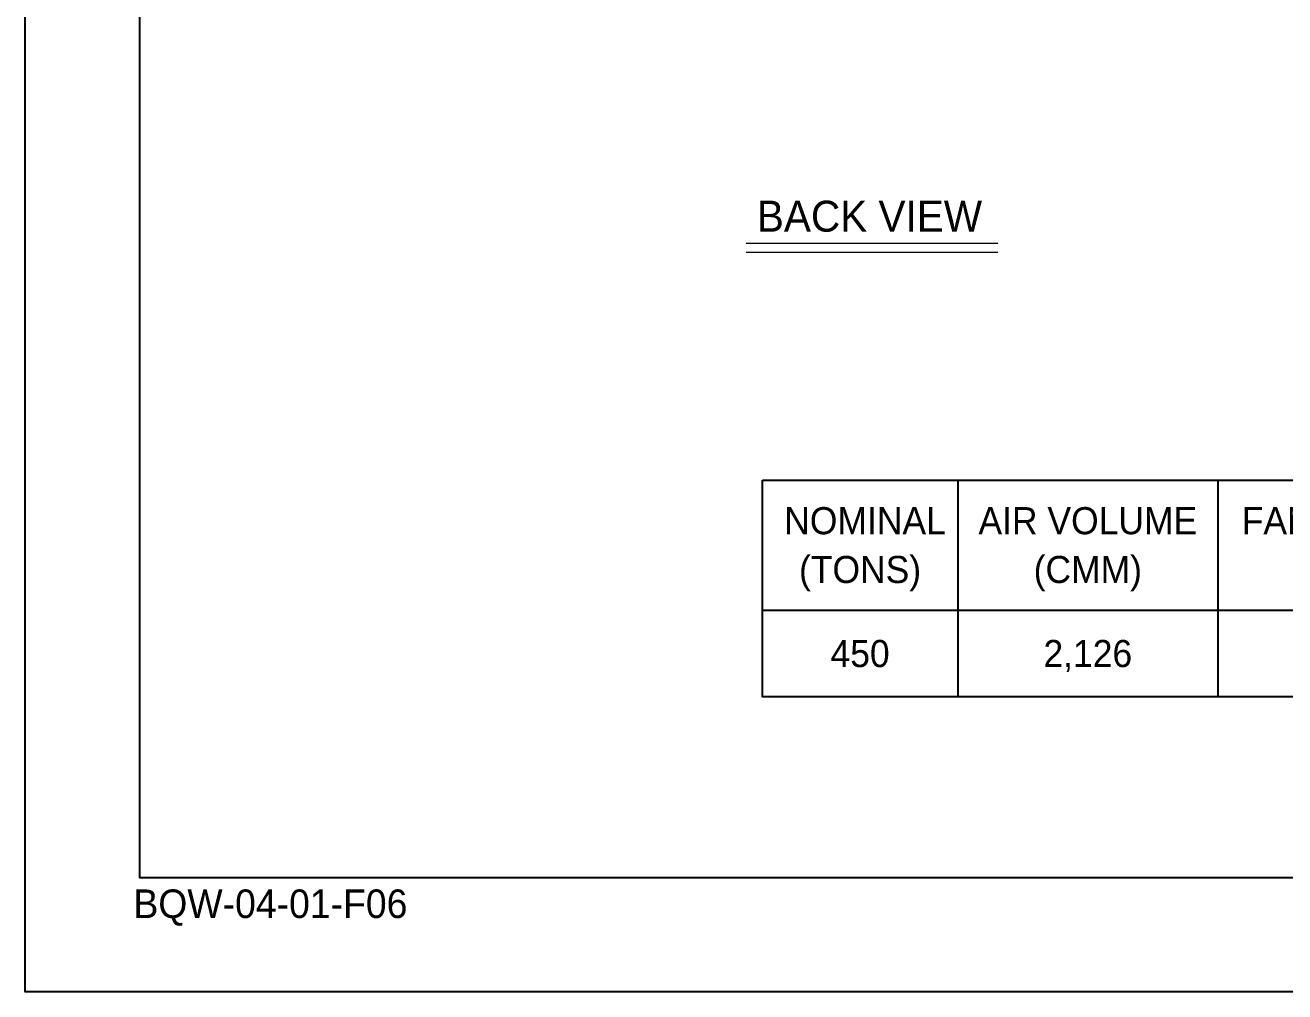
# Model space of a CAD drawing. Header units: millimetres. Extents: x -662582 to 33115, y -140469 to 24125.
# Drawn here: x 2149 to 10280, y 2228 to 8469 of the extents above; entities that cross this region are included whole.
import ezdxf
from ezdxf.enums import TextEntityAlignment as Align

# ---------------------------------------------------------------- set-up
doc = ezdxf.new("R2010")
doc.units = ezdxf.units.MM
for name, color, linetype in [('냉각탑_box', 1, 'Continuous'), ('냉각탑_form', 1, 'Continuous'), ('냉각탑_text', 3, 'Continuous')]:
    doc.layers.add(name, color=color, linetype=linetype)
doc.styles.add('돋움', font='Dotum.ttf')

msp = doc.modelspace()

# ---------------------------------------------------------------- linework, layer by layer
at = {"layer": 'Defpoints'}
msp.add_lwpolyline([(2148.9, 24125), (33114.7, 24125), (33114.7, 2227.8), (2148.9, 2227.8)], close=True, dxfattribs=at)
at = {"layer": '냉각탑_box', "lineweight": 20}
for p, q in [((6803.5, 7060.5), (8426.9, 7060.5)), ((6803.5, 7002.3), (8426.9, 7002.3))]:
    msp.add_line(p, q, dxfattribs=at)
at = {"layer": '냉각탑_box'}
for p, q in [((8168, 5532.1), (8168, 4132.1)), ((9848, 5532.1), (9848, 4132.1)), ((6908, 4692.1), (21958, 4692.1))]:
    msp.add_line(p, q, dxfattribs=at)
msp.add_lwpolyline([(6908, 5532.1), (21958, 5532.1), (21958, 4132.1), (6908, 4132.1)], close=True, dxfattribs=at)
at = {"layer": '냉각탑_form'}
msp.add_lwpolyline([(2886.2, 23387.7), (2886.2, 2965.1), (32377.4, 2965.1), (32377.4, 23387.7)], close=True, dxfattribs=at)

# ---------------------------------------------------------------- texts
at = {"layer": '냉각탑_form', "lineweight": 20, "style": '돋움'}
msp.add_text('BQW-04-01-F06', height=184.32, dxfattribs=at).set_placement((2847.4, 2704.3))
at = {"layer": '냉각탑_text', "lineweight": 20, "style": '돋움'}
msp.add_text('BACK VIEW', height=199.97, dxfattribs=at).set_placement((7598.5, 7235.4), align=Align.MIDDLE_CENTER)
at = {"layer": '냉각탑_text', "style": '돋움'}
for s, p in [(' NOMINAL', (7538, 5269.6)), ('AIR VOLUME', (9008, 5269.6)), ('FAN MOTOR', (10688, 5269.6)), ('(TONS)', (7538, 4954.6)), ('(CMM)', (9008, 4954.6)), ('450', (7538, 4412.1)), ('2,126', (9008, 4412.1))]:
    msp.add_text(s, height=175, dxfattribs=at).set_placement(p, align=Align.MIDDLE_CENTER)

doc.saveas('drawing.dxf')
